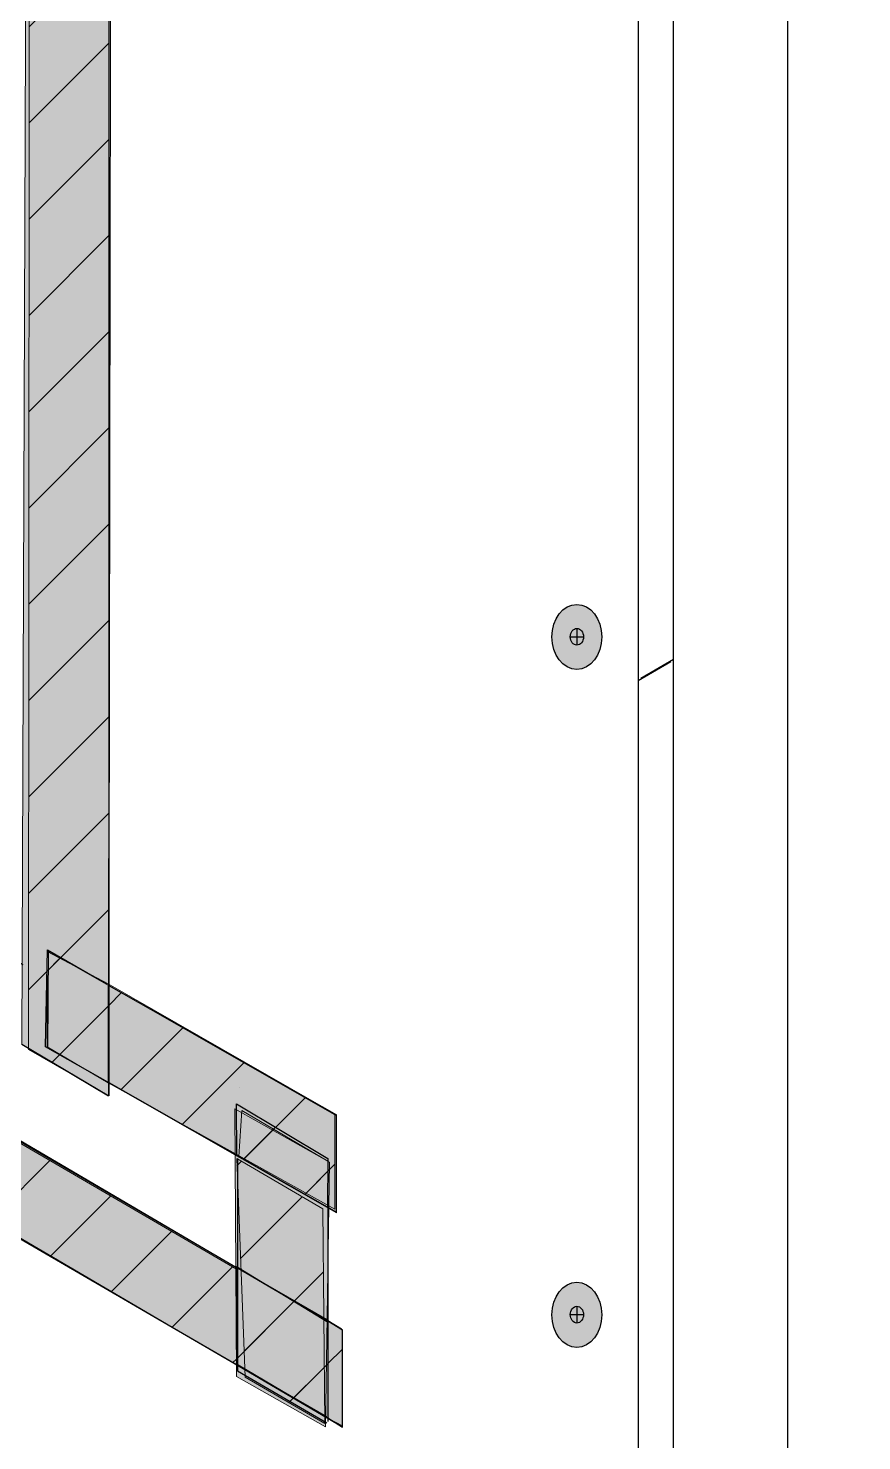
# Model space of a CAD drawing. Extents: x -1140 to 5605, y -816 to 2382.
# Drawn here: x 4459.9 to 4582.5, y 1056.1 to 1263.7 of the extents above; entities that cross this region are included whole.
import ezdxf

# ---------------------------------------------------------------- set-up
doc = ezdxf.new("R2010")
doc.units = 0
doc.header["$MEASUREMENT"] = 0
doc.linetypes.add('AI-Linetype-66', pattern=[27, 18, -9])
for name, color, linetype, lineweight in [('.ATI-HATCH', 7, 'Continuous', 0), ('G-ANNO-TTLB', 7, 'Continuous', 0), ('Layer 12', 7, 'Continuous', 0), ('TYVEK', 7, 'Continuous', 0), ('wall scratch', 7, 'Continuous', 0)]:
    doc.layers.add(name, color=color, linetype=linetype, lineweight=lineweight)
pattern_1 = [(45, (0, 0), (-7.071067, 7.07107), [])]

# ---------------------------------------------------------------- blocks, each defined once
blk = doc.blocks.new('Block_43')
at = {"layer": 'wall scratch', "color": 18, "lineweight": 25, "true_color": 0x000000}
for points in [[(4281.16, 1111.57)], [(4550.03, 955.91)]]:
    blk.add_lwpolyline(points, dxfattribs=at)
blk = doc.blocks.new('Block_364')
at = {"layer": 'TYVEK', "color": 4, "lineweight": 25, "true_color": 0x00ffff}
blk.add_line((4490.95, 1108.09), (4490.95, 1108.09), dxfattribs=at)
for points in [[(4376.82, 1226.91)], [(4459.16, 1126.05), (4376.82, 1172.59), (4376.82, 1172.59)], [(4459.24, 1150.41)]]:
    blk.add_lwpolyline(points, dxfattribs=at)
blk = doc.blocks.new('Block_368')
at = {"layer": 'TYVEK', "color": 18, "lineweight": 25, "true_color": 0x000000}
blk.add_line((4471.74, 1315.33), (4471.74, 1106.8), dxfattribs=at)
blk = doc.blocks.new('Block_369')
at = {"layer": 'TYVEK', "color": 2, "lineweight": 25, "true_color": 0xffff00}
for points in [[(4375.84, 1195.62)], [(4490.27, 1130.79)]]:
    blk.add_lwpolyline(points, dxfattribs=at)
blk = doc.blocks.new('Block_371')
at = {"layer": 'TYVEK', "color": 1, "lineweight": 25, "true_color": 0xff0000}
for points in [[(4357.13, 1198.96)], [(4465.78, 1136.1)]]:
    blk.add_lwpolyline(points, dxfattribs=at)
blk = doc.blocks.new('Block_373')
at = {"layer": 'TYVEK', "color": 4, "lineweight": 25, "true_color": 0x00ffff}
for points in [[(4376.04, 1195.79)], [(4490.29, 1130.93)]]:
    blk.add_lwpolyline(points, dxfattribs=at)
blk = doc.blocks.new('Block_374')
at = {"layer": 'TYVEK', "color": 2, "lineweight": 25, "true_color": 0xffff00}
for points in [[(4375.8, 1195.62)], [(4490.27, 1130.79)]]:
    blk.add_lwpolyline(points, dxfattribs=at)
blk = doc.blocks.new('Block_375')
at = {"layer": 'TYVEK', "color": 2, "lineweight": 25, "true_color": 0xffff00}
for points in [[(4380.72, 1198.4)], [(4489.97, 1135.33)]]:
    blk.add_lwpolyline(points, dxfattribs=at)
blk = doc.blocks.new('Block_386')
at = {"layer": 'TYVEK', "true_color": 0x003b71, "transparency": 33554687}
h = blk.add_hatch(color=156, dxfattribs=at)
h.dxf.hatch_style = 2
edge = h.paths.add_edge_path()
edge.add_ellipse((4540.61, 1174.24), major_axis=(0, 4.78), ratio=0.766948, start_angle=0, end_angle=360)
at = {"layer": 'TYVEK', "color": 18, "lineweight": 25, "true_color": 0x000000}
for p, q in [((4540.61, 1175.5), (4540.61, 1173.03)), ((4539.64, 1174.26), (4541.59, 1174.26))]:
    blk.add_line(p, q, dxfattribs=at)
blk.add_lwpolyline([(4540.1, 1178.65)], dxfattribs=at)
for centre, major_axis, ratio in [((4540.61, 1174.24), (0, 4.78), 0.766948), ((4540.61, 1174.26), (0, 1.23), 0.788846)]:
    blk.add_ellipse(centre, major_axis=major_axis, ratio=ratio, dxfattribs=at)
blk = doc.blocks.new('Block_388')
at = {"layer": 'TYVEK', "true_color": 0x003b71, "transparency": 33554687}
h = blk.add_hatch(color=156, dxfattribs=at)
h.dxf.hatch_style = 2
edge = h.paths.add_edge_path()
edge.add_ellipse((4540.61, 1074.61), major_axis=(0, 4.78), ratio=0.766948, start_angle=0, end_angle=360)
at = {"layer": 'TYVEK', "color": 18, "lineweight": 25, "true_color": 0x000000}
for p, q in [((4540.61, 1075.87), (4540.61, 1073.4)), ((4539.64, 1074.64), (4541.59, 1074.64))]:
    blk.add_line(p, q, dxfattribs=at)
blk.add_lwpolyline([(4540.1, 1069.49)], dxfattribs=at)
for centre, major_axis, ratio in [((4540.61, 1074.61), (0, 4.78), 0.766948), ((4540.61, 1074.64), (0, 1.23), 0.788846)]:
    blk.add_ellipse(centre, major_axis=major_axis, ratio=ratio, dxfattribs=at)
blk = doc.blocks.new('Block_391')
at = {"layer": 'TYVEK', "color": 33, "lineweight": 25, "true_color": 0xcc9966}
for points in [[(4393.32, 1208.05)], [(4490.95, 1153.1)]]:
    blk.add_lwpolyline(points, dxfattribs=at)
blk = doc.blocks.new('Block_393')
at = {"layer": 'TYVEK', "color": 1, "lineweight": 25, "true_color": 0xff0000}
for points in [[(4357.81, 1201.79)], [(4466.46, 1138.93)]]:
    blk.add_lwpolyline(points, dxfattribs=at)
blk = doc.blocks.new('Block_394')
at = {"layer": 'TYVEK', "color": 4, "lineweight": 25, "true_color": 0x00ffff}
for points in [[(4428.92, 1193.3)], [(4490.97, 1157.53)]]:
    blk.add_lwpolyline(points, dxfattribs=at)
blk = doc.blocks.new('Block_412')
at = {"layer": 'TYVEK', "color": 4, "lineweight": 25, "true_color": 0x00ffff}
for points in [[(4332.04, 1217.39)], [(4495.9, 1123.78)]]:
    blk.add_lwpolyline(points, dxfattribs=at)

msp = doc.modelspace()

# ---------------------------------------------------------------- hatches: boundary and pattern name
at = {"layer": '.ATI-HATCH', "true_color": 0x808080, "transparency": 33554483}
for points in [[(4459.73, 1329.02), (4472.09, 1321.48), (4471.74, 1106.8), (4458.97, 1114.39)], [(4506.11, 1058.12), (4506.11, 1072.4), (4325.46, 1178.4), (4325.37, 1164.12)], [(4505.26, 1089.6), (4505.26, 1103.88), (4462.88, 1128.07), (4462.79, 1113.79)]]:
    msp.add_hatch(color=8, dxfattribs=at).paths.add_polyline_path(points)
h = msp.add_hatch(color=8, dxfattribs=at)
h.dxf.hatch_style = 2
h.paths.add_polyline_path([(4503.61, 1058.16), (4490.53, 1065.57), (4490.28, 1104.9), (4504.21, 1097.04)])
at = {"layer": 'G-ANNO-TTLB', "true_color": 0xff00ff, "transparency": 33554687}
h = msp.add_hatch(color=6, dxfattribs=at)
edge = h.paths.add_edge_path()
edge.add_spline(control_points=[(5285.56, -733.23), (5285.56, -733.23), (2356.04, -733.23), (2356.04, -733.23), (2356.04, -733.23), (2356.04, 1723.77), (2356.04, 1723.77), (2356.04, 1723.77), (5285.56, 1723.77), (5285.56, 1723.77), (5285.56, 1723.77), (5285.56, -733.23), (5285.56, -733.23)], knot_values=[0, 0, 0, 0, 1, 1, 1, 2, 2, 2, 3, 3, 3, 4, 4, 4, 4], degree=3, periodic=0)
edge = h.paths.add_edge_path()
edge.add_spline(control_points=[(2365.04, 1714.77), (2365.04, 1714.77), (2365.04, -724.23), (2365.04, -724.23), (2365.04, -724.23), (5276.56, -724.23), (5276.56, -724.23), (5276.56, -724.23), (5276.56, 1714.77), (5276.56, 1714.77), (5276.56, 1714.77), (2365.04, 1714.77), (2365.04, 1714.77)], knot_values=[0, 0, 0, 0, 1, 1, 1, 2, 2, 2, 3, 3, 3, 4, 4, 4, 4], degree=3, periodic=0)
edge.add_line((2365.04, 1714.77), (2365.04, 1714.77))
at = {"layer": 'Layer 12', "true_color": 0x000000, "transparency": 33554687}
h = msp.add_hatch(dxfattribs=at)
h.set_pattern_fill('_U', color=18, scale=10, angle=45, style=2, pattern_type=0)
h.set_pattern_definition(pattern_1)
h.paths.add_polyline_path([(4471.72, 1106.83), (4459.97, 1113.61), (4460.11, 1322.91), (4471.86, 1316.13)])
h = msp.add_hatch(dxfattribs=at)
h.set_pattern_fill('_U', color=18, scale=10, angle=45, style=2, pattern_type=0)
h.set_pattern_definition(pattern_1)
h.paths.add_polyline_path([(4340.59, 1154.22), (4340.59, 1168.5), (4490.52, 1081.34), (4490.52, 1067.32)])
at = {"layer": 'Layer 12', "true_color": 0x000000, "transparency": 33554483}
h = msp.add_hatch(dxfattribs=at)
h.set_pattern_fill('_U', color=18, scale=10, angle=45, style=2, pattern_type=0)
h.set_pattern_definition(pattern_1)
h.paths.add_polyline_path([(4471.66, 1108.73), (4471.66, 1123.25), (4462.67, 1128.02), (4462.67, 1114.01)])
at = {"layer": 'Layer 12', "true_color": 0x000000, "transparency": 33554687}
h = msp.add_hatch(dxfattribs=at)
h.set_pattern_fill('_U', color=18, scale=10, angle=45, style=2, pattern_type=0)
h.set_pattern_definition(pattern_1)
h.paths.add_polyline_path([(4471.66, 1108.73), (4471.66, 1123.25), (4505.02, 1104.15), (4505.02, 1090.14)])
at = {"layer": 'Layer 12', "true_color": 0x000000, "transparency": 33554483}
h = msp.add_hatch(dxfattribs=at)
h.set_pattern_fill('_U', color=18, scale=10, angle=45, style=2, pattern_type=0)
h.set_pattern_definition(pattern_1)
h.paths.add_polyline_path([(4503.99, 1090.45), (4490.9, 1097.88), (4491.3, 1104.62), (4503.96, 1097.18)])
at = {"layer": 'Layer 12', "true_color": 0x000000, "transparency": 33554687}
h = msp.add_hatch(dxfattribs=at)
h.set_pattern_fill('_U', color=18, scale=10, angle=45, style=2, pattern_type=0)
h.set_pattern_definition(pattern_1)
h.paths.add_polyline_path([(4503.55, 1058.66), (4491.8, 1065.44), (4490.57, 1097.61), (4503.23, 1090.17)])
at = {"layer": 'Layer 12', "true_color": 0x000000, "transparency": 33554483}
h = msp.add_hatch(dxfattribs=at)
h.set_pattern_fill('_U', color=18, scale=10, angle=45, style=2, pattern_type=0)
h.set_pattern_definition(pattern_1)
h.paths.add_polyline_path([(4490.52, 1067.43), (4490.52, 1081.71), (4504.02, 1073.47), (4504.02, 1059.45)])
at = {"layer": 'Layer 12', "true_color": 0x000000, "transparency": 33554687}
h = msp.add_hatch(dxfattribs=at)
h.set_pattern_fill('_U', color=18, scale=10, angle=45, style=2, pattern_type=0)
h.set_pattern_definition(pattern_1)
h.paths.add_polyline_path([(4503.98, 1059.42), (4503.98, 1073.7), (4506.11, 1072.34), (4506.11, 1058.32)])

# ---------------------------------------------------------------- linework, layer by layer
at = {"layer": '.ATI-HATCH'}
for points in [[(4459.73, 1329.02), (4472.09, 1321.48), (4471.74, 1106.8), (4458.97, 1114.39)], [(4506.11, 1058.12), (4506.11, 1072.4), (4325.46, 1178.4), (4325.37, 1164.12)], [(4505.26, 1089.6), (4505.26, 1103.88), (4462.88, 1128.07), (4462.79, 1113.79)], [(4503.61, 1058.16), (4490.53, 1065.57), (4490.28, 1104.9), (4504.21, 1097.04)]]:
    msp.add_lwpolyline(points, close=True, dxfattribs=at)
at = {"layer": 'G-ANNO-TTLB'}
for points in [[(5285.56, -733.23), (5285.56, -733.23), (2356.04, -733.23), (2356.04, -733.23), (2356.04, -733.23), (2356.04, 1723.77), (2356.04, 1723.77), (2356.04, 1723.77), (5285.56, 1723.77), (5285.56, 1723.77), (5285.56, 1723.77), (5285.56, -733.23), (5285.56, -733.23)], [(2365.04, 1714.77), (2365.04, 1714.77), (2365.04, -724.23), (2365.04, -724.23), (2365.04, -724.23), (5276.56, -724.23), (5276.56, -724.23), (5276.56, -724.23), (5276.56, 1714.77), (5276.56, 1714.77), (5276.56, 1714.77), (2365.04, 1714.77), (2365.04, 1714.77)]]:
    msp.add_open_spline(points, degree=3, knots=[0, 0, 0, 0, 1, 1, 1, 2, 2, 2, 3, 3, 3, 4, 4, 4, 4], dxfattribs=at)
at = {"layer": 'Layer 12'}
for points in [[(4471.72, 1106.83), (4459.97, 1113.61), (4460.11, 1322.91), (4471.86, 1316.13)], [(4340.59, 1154.22), (4340.59, 1168.5), (4490.52, 1081.34), (4490.52, 1067.32)], [(4471.66, 1108.73), (4471.66, 1123.25), (4462.67, 1128.02), (4462.67, 1114.01)], [(4471.66, 1108.73), (4471.66, 1123.25), (4505.02, 1104.15), (4505.02, 1090.14)], [(4503.99, 1090.45), (4490.9, 1097.88), (4491.3, 1104.62), (4503.96, 1097.18)], [(4503.55, 1058.66), (4491.8, 1065.44), (4490.57, 1097.61), (4503.23, 1090.17)], [(4490.52, 1067.43), (4490.52, 1081.71), (4504.02, 1073.47), (4504.02, 1059.45)], [(4503.98, 1059.42), (4503.98, 1073.7), (4506.11, 1072.34), (4506.11, 1058.32)]]:
    msp.add_lwpolyline(points, close=True, dxfattribs=at)
at = {"layer": 'TYVEK', "color": 18, "lineweight": 25, "true_color": 0x000000}
for p, q in [((4549.6, 1380.11), (4549.6, 955.74)), ((4340.61, 1168.7), (4490.66, 1081.53)), ((4340.54, 1154.46), (4490.36, 1067.42)), ((4471.74, 1122.99), (4505.26, 1104.01)), ((4458.97, 1114.39), (4471.72, 1106.8)), ((4471.74, 1108.74), (4505.26, 1089.72)), ((4505.26, 1089.72), (4505.26, 1104.01)), ((4490.67, 1097.6), (4490.67, 1066.36)), ((4503.99, 1090.45), (4503.99, 1058.95)), ((4490.66, 1081.53), (4503.85, 1073.91)), ((4503.99, 1073.79), (4505.99, 1072.54)), ((4506.11, 1058.12), (4506.11, 1072.41)), ((4490.36, 1067.42), (4503.76, 1059.68)), ((4490.67, 1066.36), (4503.85, 1058.72)), ((4503.99, 1059.49), (4506.11, 1058.12))]:
    msp.add_line(p, q, dxfattribs=at)
at = {"layer": 'TYVEK', "color": 33, "lineweight": 25, "true_color": 0xcc9966}
for points in [[(4490.95, 1153.1)], [(4487.14, 1150.74)]]:
    msp.add_lwpolyline(points, dxfattribs=at)
at = {"layer": 'TYVEK', "color": 18, "lineweight": 25, "true_color": 0x000000}
for points in [[(4471.98, 1108.61), (4462.45, 1113.99), (4462.73, 1128.25), (4471.43, 1123.25)], [(4462.64, 1128.22)], [(4490.58, 1097.95), (4490.52, 1105.61), (4503.97, 1097.6), (4503.93, 1090.45)]]:
    msp.add_lwpolyline(points, dxfattribs=at)
at = {"layer": 'TYVEK', "color": 1, "lineweight": 25, "true_color": 0xff0000}
for points in [[(4491.5, 1111.31)], [(4487.96, 1096.37)]]:
    msp.add_lwpolyline(points, dxfattribs=at)
at = {"layer": 'TYVEK', "color": 4, "lineweight": 25, "true_color": 0x00ffff}
for points in [[(4490.07, 1108.49)], [(4497.81, 1068.47)]]:
    msp.add_lwpolyline(points, dxfattribs=at)
at = {"layer": 'TYVEK', "color": 252, "linetype": 'AI-Linetype-66', "lineweight": 25, "true_color": 0x848484}
msp.add_lwpolyline([(4505.26, 1085.8)], dxfattribs=at)
at = {"layer": 'wall scratch', "color": 33, "lineweight": 25, "true_color": 0xcc9966}
msp.add_line((4571.65, 968.41), (4571.65, 1392.91), dxfattribs=at)
at = {"layer": 'wall scratch', "color": 2, "lineweight": 25, "true_color": 0xffff00}
for p, q in [((4554.84, 958.69), (4554.84, 1383.18)), ((4554.84, 1170.94), (4550.03, 1168.15)), ((4554.44, 1170.58), (4549.63, 1167.8))]:
    msp.add_line(p, q, dxfattribs=at)

# ---------------------------------------------------------------- block references
at = {"layer": 'TYVEK'}
for name in ['Block_368', 'Block_364', 'Block_412', 'Block_391', 'Block_393', 'Block_371', 'Block_375', 'Block_373', 'Block_374', 'Block_369', 'Block_394', 'Block_386', 'Block_388']:
    msp.add_blockref(name, (0, 0), dxfattribs=at)
at = {"layer": 'wall scratch'}
msp.add_blockref('Block_43', (0, 0), dxfattribs=at)

doc.saveas('drawing.dxf')
